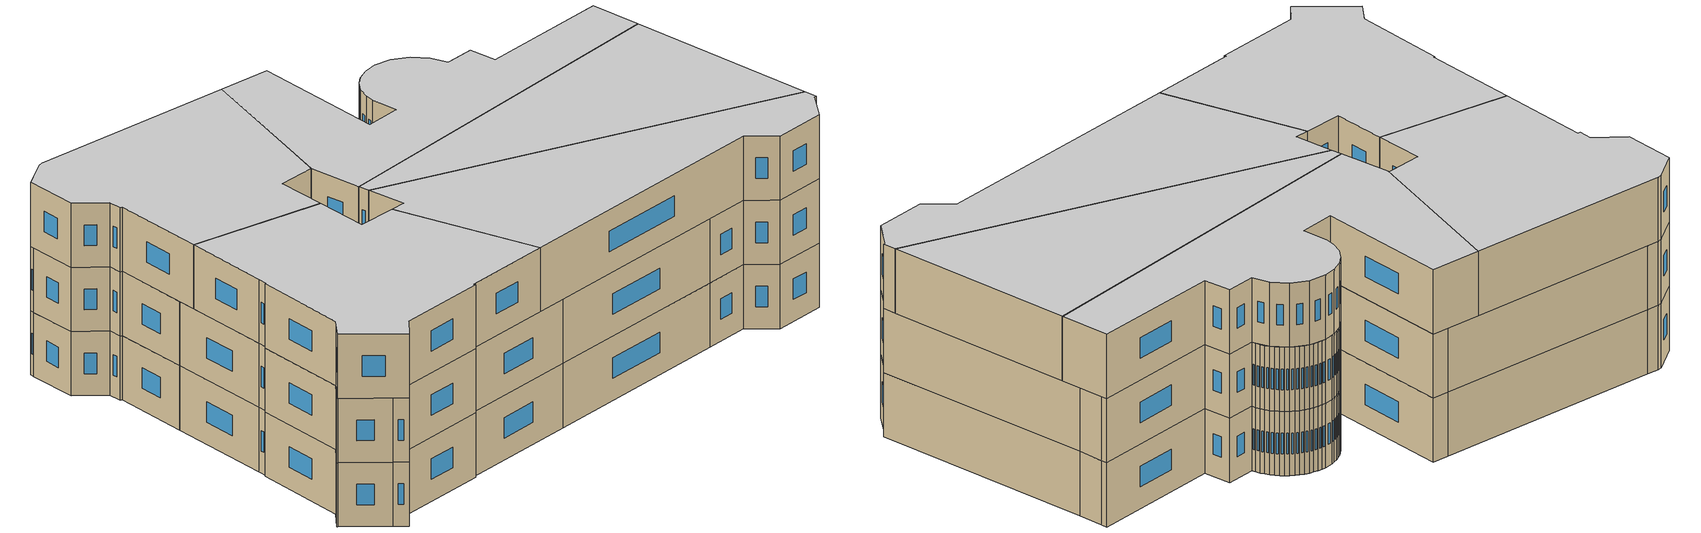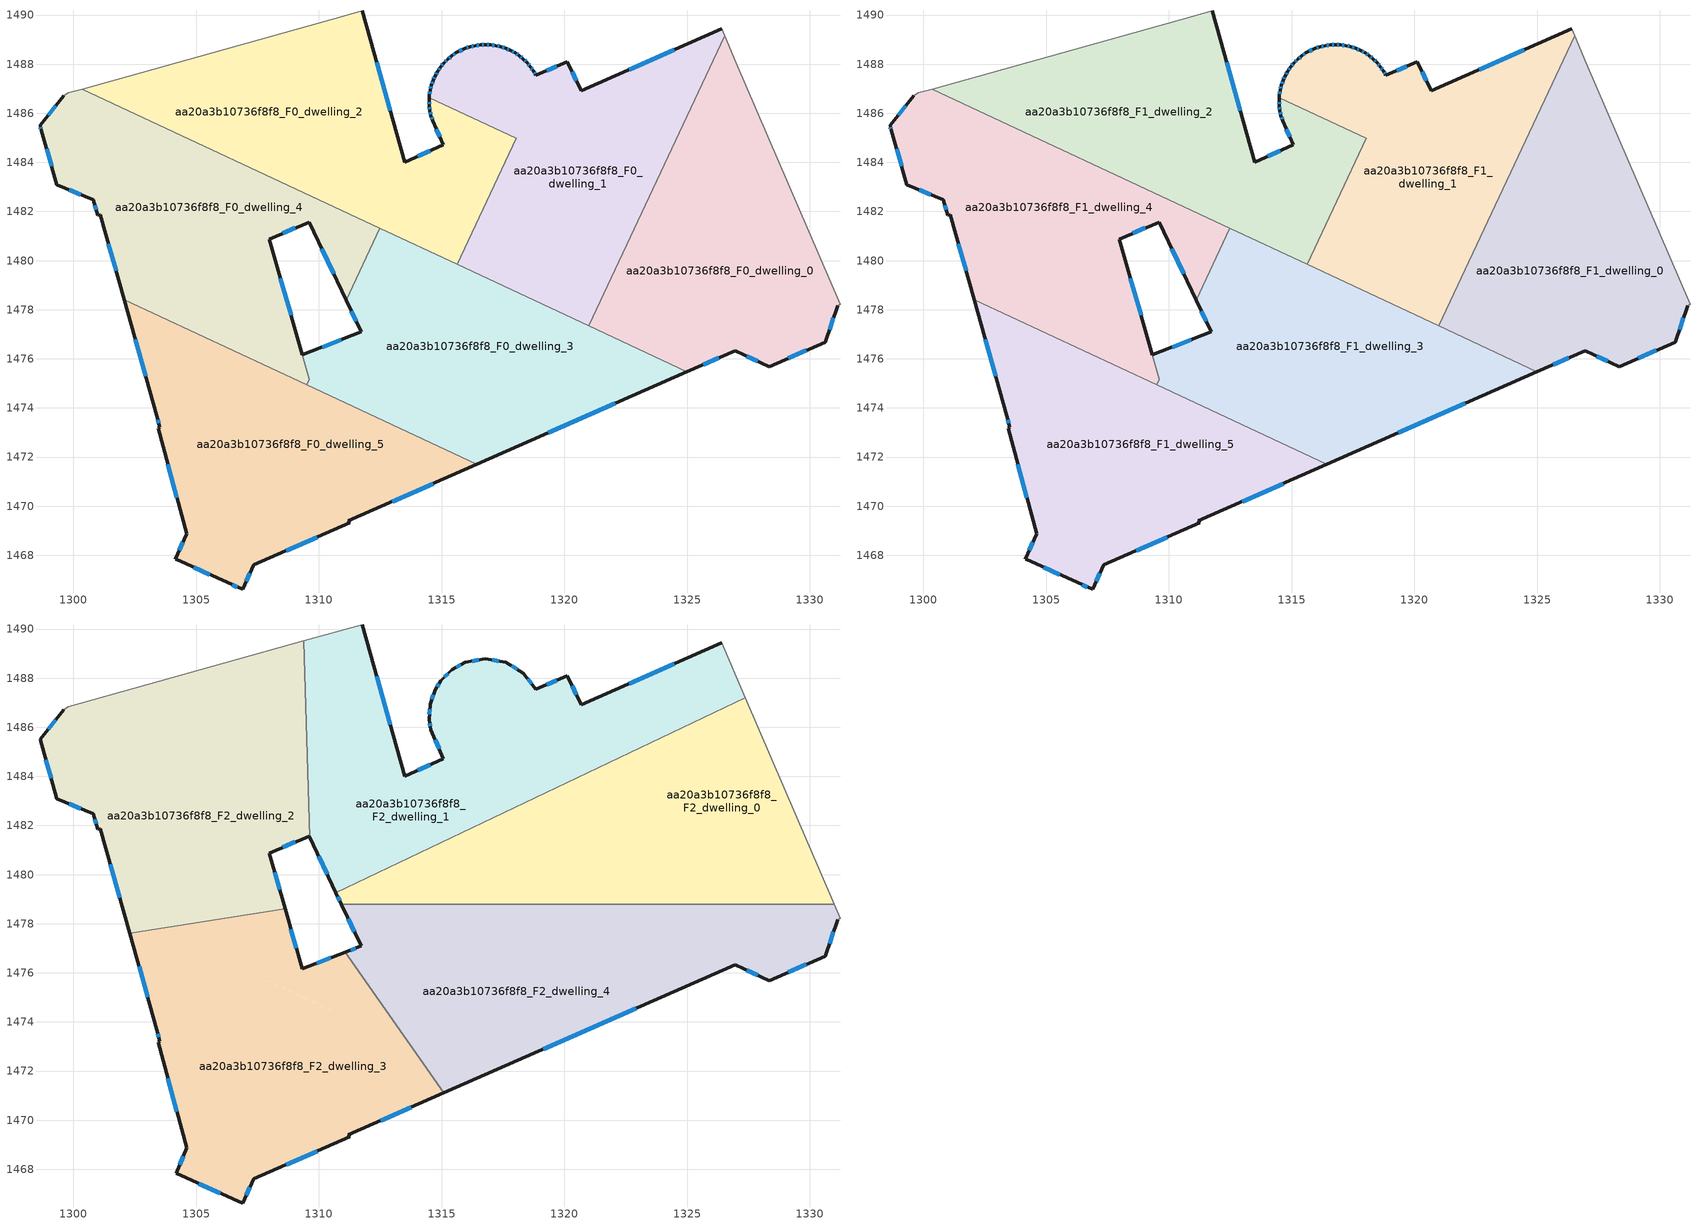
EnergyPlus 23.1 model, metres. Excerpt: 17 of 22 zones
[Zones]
aa20a3b10736f8f8_F0_dwelling_0
 floor ground (EU_floor_Construction): 1326.99,1488.04 1331.22,1478.21 1331.12,1478.17 1330.63,1476.68 1328.33,1475.68 1326.96,1476.34 1324.99,1475.47 1321,1477.34 1326.53,1489.16 z0
 wall outside (EU_wall_Construction): 1324.99,1475.47 1326.96,1476.34 1328.33,1475.68 1330.63,1476.68 1331.12,1478.17 z0:3
 wall adiabatic (EU_wall_Construction): 1331.12,1478.17 1331.22,1478.21 1326.99,1488.04 1326.53,1489.16 z0:3
 wall to aa20a3b10736f8f8_F0_dwelling_1 (EU_wall_Construction): 1326.53,1489.16 1321,1477.34 z0:3
 wall to aa20a3b10736f8f8_F0_dwelling_3 (EU_wall_Construction): 1321,1477.34 1324.99,1475.47 z0:3
 window (EU_Window_Construction): 1330.8,1477.19 1330.95,1477.66 / 1329.11,1476.02 1329.85,1476.34 / 1327.43,1476.11 1327.87,1475.91 / 1325.66,1475.77 1326.29,1476.04 z1.02:1.98
aa20a3b10736f8f8_F0_dwelling_1
 floor ground (EU_floor_Construction): 1326.42,1489.44 1326.53,1489.16 1321,1477.34 1315.63,1479.85 1318.03,1484.99 1314.5,1486.64 1314.5,1486.73 1314.53,1486.94 1314.59,1487.14 1314.65,1487.34 1314.74,1487.53 1314.85,1487.72 1314.96,1487.9 1315.1,1488.05 1315.25,1488.2 1315.42,1488.33 1315.58,1488.46 1315.96,1488.64 1316.16,1488.71 1316.37,1488.75 1316.58,1488.79 1316.79,1488.8 1317,1488.78 1317.21,1488.76 1317.41,1488.71 1317.61,1488.64 1317.8,1488.56 1317.99,1488.46 1318.17,1488.34 1318.33,1488.21 1318.48,1488.06 1318.61,1487.9 1318.74,1487.72 1318.84,1487.54 1320.12,1488.11 1320.68,1486.91 z0
 wall outside (EU_wall_Construction): 1326.42,1489.44 1320.68,1486.91 1320.12,1488.11 1318.84,1487.54 1318.74,1487.72 1318.61,1487.9 1318.48,1488.06 1318.33,1488.21 1318.17,1488.34 1317.99,1488.46 1317.8,1488.56 1317.61,1488.64 1317.41,1488.71 1317.21,1488.76 1317,1488.78 1316.79,1488.8 1316.58,1488.79 1316.37,1488.75 1316.16,1488.71 1315.96,1488.64 1315.58,1488.46 1315.42,1488.33 1315.25,1488.2 1315.1,1488.05 1314.96,1487.9 1314.85,1487.72 1314.74,1487.53 1314.65,1487.34 1314.59,1487.14 1314.53,1486.94 1314.5,1486.73 1314.5,1486.64 z0:3
 wall adiabatic (EU_wall_Construction): 1326.53,1489.16 1326.42,1489.44 z0:3
 wall to aa20a3b10736f8f8_F0_dwelling_2 (EU_wall_Construction): 1314.5,1486.64 1318.03,1484.99 1315.63,1479.85 z0:3
 wall to aa20a3b10736f8f8_F0_dwelling_3 (EU_wall_Construction): 1315.63,1479.85 1321,1477.34 z0:3
 window (EU_Window_Construction): 1314.71,1487.47 1314.68,1487.41 / 1314.81,1487.65 1314.78,1487.6 / 1314.92,1487.84 1314.89,1487.78 / 1315.05,1488 1315.01,1487.95 / 1315.2,1488.15 1315.15,1488.1 / 1315.36,1488.29 1315.3,1488.25 / 1315.53,1488.42 1315.47,1488.38 / 1315.83,1488.58 1315.71,1488.52 / 1316.09,1488.69 1316.03,1488.67 / 1316.3,1488.74 1316.23,1488.72 / 1316.51,1488.77 1316.44,1488.76 / 1316.72,1488.79 1316.65,1488.79 / 1316.93,1488.79 1316.86,1488.79 / 1317.14,1488.77 1317.07,1488.77 / 1317.34,1488.73 1317.28,1488.74 / 1317.54,1488.67 1317.48,1488.69 / 1317.74,1488.59 1317.67,1488.61 / 1317.93,1488.49 1317.87,1488.52 / 1318.11,1488.38 1318.05,1488.42 / 1318.27,1488.25 1318.22,1488.3 / 1318.43,1488.11 1318.38,1488.16 / 1318.57,1487.95 1318.53,1488.01 / 1318.69,1487.78 1318.65,1487.84 / 1318.8,1487.61 1318.77,1487.66 / 1319.68,1487.92 1319.27,1487.74 / 1320.49,1487.32 1320.31,1487.7 / 1324.46,1488.58 1322.63,1487.77 / 1314.52,1486.87 1314.51,1486.8 / 1314.57,1487.07 1314.55,1487.01 / 1314.63,1487.27 1314.61,1487.21 z1.02:1.98
aa20a3b10736f8f8_F0_dwelling_2
 floor ground (EU_floor_Construction): 1314.5,1486.64 1318.03,1484.99 1315.63,1479.85 1300.36,1486.99 1310.99,1489.96 1311.76,1490.18 1313.5,1484.01 1315.07,1484.71 1314.63,1485.69 1314.57,1485.9 1314.52,1486.1 1314.49,1486.31 1314.49,1486.52 z0
 wall outside (EU_wall_Construction): 1314.5,1486.64 1314.49,1486.52 1314.49,1486.31 1314.52,1486.1 1314.57,1485.9 1314.63,1485.69 1315.07,1484.71 1313.5,1484.01 1311.76,1490.18 z0:3
 wall adiabatic (EU_wall_Construction): 1311.76,1490.18 1310.99,1489.96 1300.36,1486.99 z0:3
 wall to aa20a3b10736f8f8_F0_dwelling_4 (EU_wall_Construction): 1300.36,1486.99 1312.49,1481.32 z0:3
 wall to aa20a3b10736f8f8_F0_dwelling_3 (EU_wall_Construction): 1312.49,1481.32 1315.63,1479.85 z0:3
 window (EU_Window_Construction): 1312.91,1486.11 1312.35,1488.08 / 1314.54,1484.47 1314.04,1484.25 / 1314.78,1485.36 1314.92,1485.04 / 1314.59,1485.83 1314.61,1485.76 / 1314.54,1486.03 1314.55,1485.97 / 1314.5,1486.24 1314.51,1486.17 / 1314.49,1486.45 1314.49,1486.38 z1.02:1.98
aa20a3b10736f8f8_F0_dwelling_3
 floor ground (EU_floor_Construction): 1324.99,1475.47 1316.43,1471.7 1309.51,1474.94 1309.61,1475.17 1309.33,1476.16 1311.72,1477.09 1311.11,1478.38 1312.49,1481.32 z0
 wall outside (EU_wall_Construction): 1311.11,1478.38 1311.72,1477.09 1309.33,1476.16 / 1316.43,1471.7 1324.99,1475.47 z0:3
 wall to aa20a3b10736f8f8_F0_dwelling_4 (EU_wall_Construction): 1312.49,1481.32 1311.11,1478.38 / 1309.61,1475.16 1309.51,1474.94 / 1309.33,1476.16 1309.61,1475.17 z0:3
 wall to aa20a3b10736f8f8_F0_dwelling_5 (EU_wall_Construction): 1309.51,1474.94 1316.43,1471.7 z0:3
 window (EU_Window_Construction): 1311.32,1477.94 1311.51,1477.53 / 1319.34,1472.99 1322.08,1474.19 / 1310.91,1476.78 1310.14,1476.48 z1.02:1.98
aa20a3b10736f8f8_F0_dwelling_4
 floor ground (EU_floor_Construction): 1312.49,1481.32 1311.11,1478.38 1309.6,1481.57 1307.98,1480.88 1309.61,1475.16 1309.51,1474.94 1302.07,1478.42 1301.1,1481.87 1300.99,1481.86 1300.82,1482.47 1299.34,1483.1 1298.7,1485.3 1298.65,1485.5 1299.62,1486.72 1299.8,1486.83 1300.36,1486.99 z0
 wall outside (EU_wall_Construction): 1299.62,1486.72 1298.65,1485.5 1298.7,1485.3 1299.34,1483.1 1300.82,1482.47 1300.99,1481.86 1301.1,1481.87 1302.07,1478.42 / 1309.33,1476.16 1307.98,1480.88 1309.6,1481.57 1311.11,1478.38 z0:3
 wall adiabatic (EU_wall_Construction): 1300.36,1486.99 1299.8,1486.83 1299.62,1486.72 z0:3
 wall to aa20a3b10736f8f8_F0_dwelling_5 (EU_wall_Construction): 1302.07,1478.42 1309.51,1474.94 z0:3
 window (EU_Window_Construction): 1301.43,1480.69 1301.74,1479.59 / 1300.88,1482.26 1300.93,1482.06 / 1299.84,1482.88 1300.31,1482.68 / 1298.92,1484.55 1299.12,1483.85 / 1298.67,1485.44 1298.68,1485.37 / 1299.29,1486.3 1298.98,1485.92 / 1310.12,1480.48 1310.6,1479.46 / 1308.53,1481.11 1309.05,1481.33 / 1308.87,1477.77 1308.44,1479.27 z1.02:1.98
aa20a3b10736f8f8_F0_dwelling_5
 floor ground (EU_floor_Construction): 1316.43,1471.7 1311.2,1469.41 1311.26,1469.33 1307.35,1467.61 1306.89,1466.61 1306.27,1466.9 1304.2,1467.83 1304.16,1467.84 1304.62,1468.89 1303.45,1473.18 1303.52,1473.22 1303.41,1473.68 1302.07,1478.42 z0
 wall outside (EU_wall_Construction): 1302.07,1478.42 1303.41,1473.68 1303.52,1473.22 1303.45,1473.18 1304.62,1468.89 1304.16,1467.84 1304.2,1467.83 1306.27,1466.9 1306.89,1466.61 1307.35,1467.61 1311.26,1469.33 1311.2,1469.41 1316.43,1471.7 z0:3
 window (EU_Window_Construction): 1303.85,1471.72 1304.22,1470.35 / 1303.45,1473.52 1303.48,1473.37 / 1302.53,1476.8 1302.95,1475.29 / 1312.98,1470.19 1314.65,1470.92 / 1308.68,1468.19 1309.93,1468.74 / 1307.05,1466.95 1307.19,1467.27 / 1306.48,1466.8 1306.68,1466.71 / 1304.91,1467.52 1305.57,1467.22 / 1304.47,1468.53 1304.32,1468.2 z1.02:1.98
aa20a3b10736f8f8_F1_dwelling_0
 floor to aa20a3b10736f8f8_F0_dwelling_0 (EU_floor_Construction): 1326.99,1488.04 1331.22,1478.21 1331.12,1478.17 1330.63,1476.68 1328.33,1475.68 1326.96,1476.34 1324.99,1475.47 1321,1477.34 1326.53,1489.16 z3
 wall outside (EU_wall_Construction): 1324.99,1475.47 1326.96,1476.34 1328.33,1475.68 1330.63,1476.68 1331.12,1478.17 z3:6
 wall adiabatic (EU_wall_Construction): 1331.12,1478.17 1331.22,1478.21 1326.99,1488.04 1326.53,1489.16 z3:6
 wall to aa20a3b10736f8f8_F1_dwelling_1 (EU_wall_Construction): 1326.53,1489.16 1321,1477.34 z3:6
 wall to aa20a3b10736f8f8_F1_dwelling_3 (EU_wall_Construction): 1321,1477.34 1324.99,1475.47 z3:6
 window (EU_Window_Construction): 1330.8,1477.19 1330.95,1477.66 / 1329.11,1476.02 1329.85,1476.34 / 1327.43,1476.11 1327.87,1475.91 / 1325.66,1475.77 1326.29,1476.04 z4.02:4.98
aa20a3b10736f8f8_F1_dwelling_1
 floor to aa20a3b10736f8f8_F0_dwelling_1 (EU_floor_Construction): 1326.42,1489.44 1326.53,1489.16 1321,1477.34 1315.63,1479.85 1318.03,1484.99 1314.5,1486.64 1314.5,1486.73 1314.53,1486.94 1314.59,1487.14 1314.65,1487.34 1314.74,1487.53 1314.85,1487.72 1314.96,1487.9 1315.1,1488.05 1315.25,1488.2 1315.42,1488.33 1315.58,1488.46 1315.96,1488.64 1316.16,1488.71 1316.37,1488.75 1316.58,1488.79 1316.79,1488.8 1317,1488.78 1317.21,1488.76 1317.41,1488.71 1317.61,1488.64 1317.8,1488.56 1317.99,1488.46 1318.17,1488.34 1318.33,1488.21 1318.48,1488.06 1318.61,1487.9 1318.74,1487.72 1318.84,1487.54 1320.12,1488.11 1320.68,1486.91 z3
 wall outside (EU_wall_Construction): 1326.42,1489.44 1320.68,1486.91 1320.12,1488.11 1318.84,1487.54 1318.74,1487.72 1318.61,1487.9 1318.48,1488.06 1318.33,1488.21 1318.17,1488.34 1317.99,1488.46 1317.8,1488.56 1317.61,1488.64 1317.41,1488.71 1317.21,1488.76 1317,1488.78 1316.79,1488.8 1316.58,1488.79 1316.37,1488.75 1316.16,1488.71 1315.96,1488.64 1315.58,1488.46 1315.42,1488.33 1315.25,1488.2 1315.1,1488.05 1314.96,1487.9 1314.85,1487.72 1314.74,1487.53 1314.65,1487.34 1314.59,1487.14 1314.53,1486.94 1314.5,1486.73 1314.5,1486.64 z3:6
 wall adiabatic (EU_wall_Construction): 1326.53,1489.16 1326.42,1489.44 z3:6
 wall to aa20a3b10736f8f8_F1_dwelling_2 (EU_wall_Construction): 1314.5,1486.64 1318.03,1484.99 1315.63,1479.85 z3:6
 wall to aa20a3b10736f8f8_F1_dwelling_3 (EU_wall_Construction): 1315.63,1479.85 1321,1477.34 z3:6
 window (EU_Window_Construction): 1314.71,1487.47 1314.68,1487.41 / 1314.81,1487.65 1314.78,1487.6 / 1314.92,1487.84 1314.89,1487.78 / 1315.05,1488 1315.01,1487.95 / 1315.2,1488.15 1315.15,1488.1 / 1315.36,1488.29 1315.3,1488.25 / 1315.53,1488.42 1315.47,1488.38 / 1315.83,1488.58 1315.71,1488.52 / 1316.09,1488.69 1316.03,1488.67 / 1316.3,1488.74 1316.23,1488.72 / 1316.51,1488.77 1316.44,1488.76 / 1316.72,1488.79 1316.65,1488.79 / 1316.93,1488.79 1316.86,1488.79 / 1317.14,1488.77 1317.07,1488.77 / 1317.34,1488.73 1317.28,1488.74 / 1317.54,1488.67 1317.48,1488.69 / 1317.74,1488.59 1317.67,1488.61 / 1317.93,1488.49 1317.87,1488.52 / 1318.11,1488.38 1318.05,1488.42 / 1318.27,1488.25 1318.22,1488.3 / 1318.43,1488.11 1318.38,1488.16 / 1318.57,1487.95 1318.53,1488.01 / 1318.69,1487.78 1318.65,1487.84 / 1318.8,1487.61 1318.77,1487.66 / 1319.68,1487.92 1319.27,1487.74 / 1320.49,1487.32 1320.31,1487.7 / 1324.46,1488.58 1322.63,1487.77 / 1314.52,1486.87 1314.51,1486.8 / 1314.57,1487.07 1314.55,1487.01 / 1314.63,1487.27 1314.61,1487.21 z4.02:4.98
 roof outside (EU_roof_Construction): 1316.79,1488.8 1316.58,1488.79 1316.37,1488.75 1316.16,1488.71 1315.96,1488.64 z6; 1317.61,1488.64 1317.41,1488.71 1317.21,1488.76 1317,1488.78 1316.79,1488.8 z6; 1318.33,1488.21 1318.17,1488.34 1317.99,1488.46 1317.8,1488.56 1317.61,1488.64 z6; 1318.84,1487.54 1318.74,1487.72 1318.61,1487.9 1318.48,1488.06 1318.33,1488.21 z6
aa20a3b10736f8f8_F1_dwelling_2
 floor to aa20a3b10736f8f8_F0_dwelling_2 (EU_floor_Construction): 1314.5,1486.64 1318.03,1484.99 1315.63,1479.85 1300.36,1486.99 1310.99,1489.96 1311.76,1490.18 1313.5,1484.01 1315.07,1484.71 1314.63,1485.69 1314.57,1485.9 1314.52,1486.1 1314.49,1486.31 1314.49,1486.52 z3
 wall outside (EU_wall_Construction): 1314.5,1486.64 1314.49,1486.52 1314.49,1486.31 1314.52,1486.1 1314.57,1485.9 1314.63,1485.69 1315.07,1484.71 1313.5,1484.01 1311.76,1490.18 z3:6
 wall adiabatic (EU_wall_Construction): 1311.76,1490.18 1310.99,1489.96 1300.36,1486.99 z3:6
 wall to aa20a3b10736f8f8_F1_dwelling_4 (EU_wall_Construction): 1300.36,1486.99 1312.49,1481.32 z3:6
 wall to aa20a3b10736f8f8_F1_dwelling_3 (EU_wall_Construction): 1312.49,1481.32 1315.63,1479.85 z3:6
 window (EU_Window_Construction): 1312.91,1486.11 1312.35,1488.08 / 1314.54,1484.47 1314.04,1484.25 / 1314.78,1485.36 1314.92,1485.04 / 1314.59,1485.83 1314.61,1485.76 / 1314.54,1486.03 1314.55,1485.97 / 1314.5,1486.24 1314.51,1486.17 / 1314.49,1486.45 1314.49,1486.38 z4.02:4.98
 roof outside (EU_roof_Construction): 1315.07,1484.71 1314.57,1485.9 1314.63,1485.69 z6
aa20a3b10736f8f8_F1_dwelling_3
 floor to aa20a3b10736f8f8_F0_dwelling_3 (EU_floor_Construction): 1324.99,1475.47 1316.43,1471.7 1309.51,1474.94 1309.61,1475.17 1309.33,1476.16 1311.72,1477.09 1311.11,1478.38 1312.49,1481.32 z3
 wall outside (EU_wall_Construction): 1311.11,1478.38 1311.72,1477.09 1309.33,1476.16 / 1316.43,1471.7 1324.99,1475.47 z3:6
 wall to aa20a3b10736f8f8_F1_dwelling_4 (EU_wall_Construction): 1312.49,1481.32 1311.11,1478.38 / 1309.61,1475.16 1309.51,1474.94 / 1309.33,1476.16 1309.61,1475.17 z3:6
 wall to aa20a3b10736f8f8_F1_dwelling_5 (EU_wall_Construction): 1309.51,1474.94 1316.43,1471.7 z3:6
 window (EU_Window_Construction): 1311.32,1477.94 1311.51,1477.53 / 1319.34,1472.99 1322.08,1474.19 / 1310.91,1476.78 1310.14,1476.48 z4.02:4.98
aa20a3b10736f8f8_F1_dwelling_4
 floor to aa20a3b10736f8f8_F0_dwelling_4 (EU_floor_Construction): 1312.49,1481.32 1311.11,1478.38 1309.6,1481.57 1307.98,1480.88 1309.61,1475.16 1309.51,1474.94 1302.07,1478.42 1301.1,1481.87 1300.99,1481.86 1300.82,1482.47 1299.34,1483.1 1298.7,1485.3 1298.65,1485.5 1299.62,1486.72 1299.8,1486.83 1300.36,1486.99 z3
 wall outside (EU_wall_Construction): 1299.62,1486.72 1298.65,1485.5 1298.7,1485.3 1299.34,1483.1 1300.82,1482.47 1300.99,1481.86 1301.1,1481.87 1302.07,1478.42 / 1309.33,1476.16 1307.98,1480.88 1309.6,1481.57 1311.11,1478.38 z3:6
 wall adiabatic (EU_wall_Construction): 1300.36,1486.99 1299.8,1486.83 1299.62,1486.72 z3:6
 wall to aa20a3b10736f8f8_F1_dwelling_5 (EU_wall_Construction): 1302.07,1478.42 1309.51,1474.94 z3:6
 window (EU_Window_Construction): 1301.43,1480.69 1301.74,1479.59 / 1300.88,1482.26 1300.93,1482.06 / 1299.84,1482.88 1300.31,1482.68 / 1298.92,1484.55 1299.12,1483.85 / 1298.67,1485.44 1298.68,1485.37 / 1299.29,1486.3 1298.98,1485.92 / 1310.12,1480.48 1310.6,1479.46 / 1308.53,1481.11 1309.05,1481.33 / 1308.87,1477.77 1308.44,1479.27 z4.02:4.98
aa20a3b10736f8f8_F1_dwelling_5
 floor to aa20a3b10736f8f8_F0_dwelling_5 (EU_floor_Construction): 1316.43,1471.7 1311.2,1469.41 1311.26,1469.33 1307.35,1467.61 1306.89,1466.61 1306.27,1466.9 1304.2,1467.83 1304.16,1467.84 1304.62,1468.89 1303.45,1473.18 1303.52,1473.22 1303.41,1473.68 1302.07,1478.42 z3
 wall outside (EU_wall_Construction): 1302.07,1478.42 1303.41,1473.68 1303.52,1473.22 1303.45,1473.18 1304.62,1468.89 1304.16,1467.84 1304.2,1467.83 1306.27,1466.9 1306.89,1466.61 1307.35,1467.61 1311.26,1469.33 1311.2,1469.41 1316.43,1471.7 z3:6
 window (EU_Window_Construction): 1303.85,1471.72 1304.22,1470.35 / 1303.45,1473.52 1303.48,1473.37 / 1302.53,1476.8 1302.95,1475.29 / 1312.98,1470.19 1314.65,1470.92 / 1308.68,1468.19 1309.93,1468.74 / 1307.05,1466.95 1307.19,1467.27 / 1306.48,1466.8 1306.68,1466.71 / 1304.91,1467.52 1305.57,1467.22 / 1304.47,1468.53 1304.32,1468.2 z4.02:4.98
 roof outside (EU_roof_Construction): 1304.2,1467.83 1304.62,1468.89 1304.16,1467.84 z6
aa20a3b10736f8f8_F2_dwelling_0
 floor outside (EU_floor_Construction): 1327.37,1487.2 1330.98,1478.78 1327.35,1487.19 z6
 floor to aa20a3b10736f8f8_F1_dwelling_0 (EU_floor_Construction): 1327.35,1487.19 1330.98,1478.78 1321.67,1478.78 1325.1,1486.12 z6
 floor to aa20a3b10736f8f8_F1_dwelling_1 (EU_floor_Construction): 1325.1,1486.12 1321.67,1478.78 1317.91,1478.78 1315.63,1479.85 1316.68,1482.11 z6
 floor to aa20a3b10736f8f8_F1_dwelling_3 (EU_floor_Construction): 1317.91,1478.78 1311.3,1478.78 1311.76,1479.76 1313.77,1480.72 z6
 floor to aa20a3b10736f8f8_F1_dwelling_2 (EU_floor_Construction): 1316.68,1482.11 1315.63,1479.85 1313.77,1480.72 z6
 floor to aa20a3b10736f8f8_F1_dwelling_4 (EU_floor_Construction): 1311.76,1479.76 1311.3,1478.78 1310.92,1478.78 1310.7,1479.25 z6
 wall outside (EU_wall_Construction): 1310.7,1479.25 1310.92,1478.78 z6:9
 wall to aa20a3b10736f8f8_F2_dwelling_1 (EU_wall_Construction): 1327.37,1487.2 1310.7,1479.25 z6:9
 wall adiabatic (EU_wall_Construction): 1330.98,1478.78 1327.37,1487.2 z6:9
 wall to aa20a3b10736f8f8_F2_dwelling_4 (EU_wall_Construction): 1310.92,1478.78 1330.98,1478.78 z6:9
 window (EU_Window_Construction): 1310.77,1479.09 1310.85,1478.94 z7.02:7.98
 ceiling to aa20a3b10736f8f8_F3_dwelling_0 (EU_floor_Construction): 1330.98,1478.78 1327.37,1487.2 1310.7,1479.25 1310.92,1478.78 z9
aa20a3b10736f8f8_F2_dwelling_1
 floor outside (EU_floor_Construction): 1326.42,1489.44 1327.37,1487.2 1327.35,1487.19 1326.99,1488.04 z6
 floor to aa20a3b10736f8f8_F1_dwelling_1 (EU_floor_Construction): 1326.42,1489.44 1326.53,1489.16 1325.1,1486.12 1316.68,1482.11 1318.03,1484.99 1314.51,1486.63 1314.53,1486.94 1314.74,1487.53 1314.96,1487.9 1315.42,1488.33 1315.96,1488.64 1316.79,1488.8 1317.61,1488.64 1318.33,1488.21 1318.84,1487.54 1320.12,1488.11 1320.68,1486.91 z6
 floor to aa20a3b10736f8f8_F1_dwelling_2 (EU_floor_Construction): 1314.51,1486.63 1318.03,1484.99 1316.68,1482.11 1313.77,1480.72 1309.59,1482.67 1309.38,1489.51 1310.99,1489.96 1311.76,1490.18 1313.5,1484.01 1315.07,1484.71 1314.57,1485.9 1314.49,1486.31 z6
 floor to aa20a3b10736f8f8_F1_dwelling_0 (EU_floor_Construction): 1326.53,1489.16 1326.99,1488.04 1327.35,1487.19 1325.1,1486.12 z6
 floor to aa20a3b10736f8f8_F1_dwelling_4 (EU_floor_Construction): 1312.49,1481.32 1311.76,1479.76 1310.7,1479.25 1309.63,1481.51 1309.59,1482.67 z6
 floor to aa20a3b10736f8f8_F1_dwelling_3 (EU_floor_Construction): 1313.77,1480.72 1311.76,1479.76 1312.49,1481.32 z6
 wall outside (EU_wall_Construction): 1326.42,1489.44 1320.68,1486.91 1320.12,1488.11 1318.84,1487.54 1318.33,1488.21 1317.61,1488.64 1316.79,1488.8 1315.96,1488.64 1315.42,1488.33 1314.96,1487.9 1314.74,1487.53 1314.53,1486.94 1314.49,1486.31 1314.57,1485.9 1315.07,1484.71 1313.5,1484.01 1311.76,1490.18 / 1309.63,1481.51 1310.7,1479.25 z6:9
 wall adiabatic (EU_wall_Construction): 1327.37,1487.2 1326.42,1489.44 / 1311.76,1490.18 1309.38,1489.51 z6:9
 wall to aa20a3b10736f8f8_F2_dwelling_2 (EU_wall_Construction): 1309.38,1489.51 1309.63,1481.51 z6:9
 window (EU_Window_Construction): 1314.54,1484.47 1314.04,1484.25 / 1314.74,1485.5 1314.9,1485.12 / 1314.52,1486.17 1314.54,1486.04 / 1314.52,1486.73 1314.5,1486.52 / 1314.67,1487.33 1314.6,1487.14 / 1314.89,1487.77 1314.82,1487.66 / 1315.26,1488.19 1315.12,1488.05 / 1315.77,1488.54 1315.6,1488.44 / 1316.51,1488.75 1316.24,1488.7 / 1317.33,1488.7 1317.07,1488.75 / 1318.08,1488.36 1317.85,1488.49 / 1318.66,1487.77 1318.5,1487.98 / 1319.68,1487.92 1319.27,1487.74 / 1320.49,1487.32 1320.31,1487.7 / 1324.46,1488.58 1322.63,1487.77 / 1309.99,1480.74 1310.33,1480.02 / 1312.91,1486.11 1312.35,1488.08 z7.02:7.98
 ceiling to aa20a3b10736f8f8_F3_dwelling_1 (EU_floor_Construction): 1327.37,1487.2 1326.42,1489.44 1320.68,1486.91 1320.12,1488.11 1318.84,1487.54 1318.33,1488.21 1317.61,1488.64 1316.79,1488.8 1315.96,1488.64 1315.42,1488.33 1314.96,1487.9 1314.74,1487.53 1314.53,1486.94 1314.49,1486.31 1314.57,1485.9 1315.07,1484.71 1313.5,1484.01 1311.76,1490.18 1309.38,1489.51 1309.63,1481.51 1310.7,1479.25 z9
aa20a3b10736f8f8_F2_dwelling_2
 floor to aa20a3b10736f8f8_F1_dwelling_2 (EU_floor_Construction): 1309.38,1489.51 1309.59,1482.67 1300.36,1486.99 z6
 floor to aa20a3b10736f8f8_F1_dwelling_4 (EU_floor_Construction): 1309.59,1482.67 1309.63,1481.51 1309.6,1481.57 1307.98,1480.88 1308.62,1478.61 1303.43,1477.78 1302.07,1478.42 1301.1,1481.87 1300.99,1481.86 1300.82,1482.47 1299.34,1483.1 1298.65,1485.5 1299.62,1486.72 1299.8,1486.83 1300.37,1486.99 z6
 floor to aa20a3b10736f8f8_F1_dwelling_5 (EU_floor_Construction): 1303.43,1477.78 1302.3,1477.6 1302.07,1478.42 z6
 wall outside (EU_wall_Construction): 1299.62,1486.72 1298.65,1485.5 1299.34,1483.1 1300.82,1482.47 1300.99,1481.86 1301.1,1481.87 1302.3,1477.6 / 1308.63,1478.61 1307.98,1480.88 1309.6,1481.57 1309.63,1481.51 z6:9
 wall adiabatic (EU_wall_Construction): 1309.38,1489.51 1299.8,1486.83 1299.62,1486.72 z6:9
 wall to aa20a3b10736f8f8_F2_dwelling_3 (EU_wall_Construction): 1302.3,1477.6 1308.63,1478.61 z6:9
 window (EU_Window_Construction): 1300.88,1482.26 1300.93,1482.06 / 1299.84,1482.88 1300.31,1482.68 / 1298.88,1484.69 1299.1,1483.92 / 1299.29,1486.3 1298.98,1485.92 / 1308.53,1481.11 1309.05,1481.33 / 1308.4,1479.38 1308.2,1480.11 / 1301.51,1480.41 1301.9,1479.05 z7.02:7.98
 ceiling to aa20a3b10736f8f8_F3_dwelling_2 (EU_floor_Construction): 1308.63,1478.61 1307.98,1480.88 1309.6,1481.57 1309.63,1481.51 1309.38,1489.51 1299.8,1486.83 1299.62,1486.72 1298.65,1485.5 1299.34,1483.1 1300.82,1482.47 1300.99,1481.86 1301.1,1481.87 1302.3,1477.6 z9
aa20a3b10736f8f8_F2_dwelling_3
 floor to aa20a3b10736f8f8_F1_dwelling_5 (EU_floor_Construction): 1313.83,1472.92 1315.09,1471.12 1311.2,1469.41 1311.26,1469.33 1307.35,1467.61 1306.89,1466.61 1306.27,1466.9 1304.2,1467.83 1304.62,1468.89 1303.45,1473.18 1303.52,1473.22 1303.41,1473.68 1302.3,1477.6 1303.43,1477.78 z6
 floor to aa20a3b10736f8f8_F1_dwelling_3 (EU_floor_Construction): 1311.08,1476.84 1313.83,1472.92 1309.51,1474.94 1309.61,1475.17 1309.33,1476.16 z6
 floor to aa20a3b10736f8f8_F1_dwelling_4 (EU_floor_Construction): 1308.62,1478.61 1309.61,1475.16 1309.51,1474.94 1303.43,1477.78 z6
 wall outside (EU_wall_Construction): 1302.3,1477.6 1303.41,1473.68 1303.52,1473.22 1303.45,1473.18 1304.62,1468.89 1304.2,1467.83 1306.89,1466.61 1307.35,1467.61 1311.26,1469.33 1311.2,1469.41 1315.09,1471.12 / 1311.08,1476.84 1309.33,1476.16 1308.63,1478.61 z6:9
 wall to aa20a3b10736f8f8_F2_dwelling_4 (EU_wall_Construction): 1315.09,1471.12 1311.08,1476.84 z6:9
 window (EU_Window_Construction): 1303.45,1473.52 1303.48,1473.37 / 1302.68,1476.27 1303.03,1475.01 / 1309.09,1476.99 1308.86,1477.78 / 1310.48,1476.61 1309.92,1476.39 / 1312.53,1469.99 1313.77,1470.53 / 1308.68,1468.19 1309.93,1468.74 / 1307.05,1466.95 1307.19,1467.27 / 1305.12,1467.42 1305.98,1467.03 / 1304.48,1468.53 1304.35,1468.19 / 1303.85,1471.72 1304.22,1470.35 z7.02:7.98
 ceiling to aa20a3b10736f8f8_F3_dwelling_3 (EU_floor_Construction): 1315.09,1471.12 1311.08,1476.84 1309.33,1476.16 1308.63,1478.61 1302.3,1477.6 1303.41,1473.68 1303.52,1473.22 1303.45,1473.18 1304.62,1468.89 1304.2,1467.83 1306.89,1466.61 1307.35,1467.61 1311.26,1469.33 1311.2,1469.41 z9
aa20a3b10736f8f8_F2_dwelling_4
 floor to aa20a3b10736f8f8_F1_dwelling_3 (EU_floor_Construction): 1324.99,1475.47 1316.43,1471.7 1313.83,1472.92 1311.08,1476.84 1311.72,1477.09 1311.11,1478.38 1311.3,1478.78 1317.91,1478.78 z6
 floor to aa20a3b10736f8f8_F1_dwelling_0 (EU_floor_Construction): 1330.98,1478.78 1331.22,1478.21 1331.12,1478.17 1330.63,1476.68 1328.33,1475.68 1326.96,1476.34 1324.99,1475.47 1321,1477.34 1321.67,1478.78 z6
 floor to aa20a3b10736f8f8_F1_dwelling_5 (EU_floor_Construction): 1316.43,1471.7 1315.09,1471.12 1313.83,1472.92 z6
 floor to aa20a3b10736f8f8_F1_dwelling_1 (EU_floor_Construction): 1321.67,1478.78 1321,1477.34 1317.91,1478.78 z6
 floor to aa20a3b10736f8f8_F1_dwelling_4 (EU_floor_Construction): 1311.3,1478.78 1311.11,1478.38 1310.92,1478.78 z6
 wall outside (EU_wall_Construction): 1315.09,1471.12 1326.96,1476.34 1328.33,1475.68 1330.63,1476.68 1331.12,1478.17 / 1310.92,1478.78 1311.72,1477.09 1311.08,1476.84 z6:9
 wall adiabatic (EU_wall_Construction): 1331.12,1478.17 1331.22,1478.21 1330.98,1478.78 z6:9
 window (EU_Window_Construction): 1330.8,1477.19 1330.95,1477.66 / 1329.11,1476.02 1329.85,1476.34 / 1327.43,1476.11 1327.87,1475.91 / 1319.13,1472.89 1322.92,1474.56 / 1311.5,1477.01 1311.3,1476.93 / 1311.19,1478.21 1311.45,1477.67 z7.02:7.98
 ceiling to aa20a3b10736f8f8_F3_dwelling_4 (EU_floor_Construction): 1328.33,1475.68 1330.63,1476.68 1331.12,1478.17 1331.22,1478.21 1330.98,1478.78 1310.92,1478.78 1311.72,1477.09 1311.08,1476.84 1315.09,1471.12 1326.96,1476.34 z9
[Building]
EU S2 Campaign: North Axis=0; Terrain=City; Solar Distribution=FullExterior
[Site:Location]
Vienna: Latitude=48; Longitude=16.5; Time Zone=1; Elevation=183
[SizingPeriod:WeatherFileDays]
AnnualSizingPeriod: Begin Month=1; Begin Day of Month=1; End Month=12; End Day of Month=31; Day of Week for Start Day=Monday; Use Weather File Daylight Saving Period=No; Use Weather File Rain and Snow Indicators=No
[MATERIAL]
EU_InternalMass_Material: Roughness=MediumRough; Thickness=0.1; Conductivity=1; Density=1800; Specific Heat=900; Thermal Absorptance=0.9; Solar Absorptance=0.7; Visible Absorptance=0.7
[MATERIAL:NOMASS] Roughness=MediumRough; Thermal Absorptance=0.9; Solar Absorptance=0.7; Visible Absorptance=0.7
Name | Thermal Resistance
EU_wall_NoMass | 0.942466
EU_roof_NoMass | 0.551687
EU_floor_NoMass | 0.66527
[WINDOWMATERIAL:SIMPLEGLAZINGSYSTEM]
EU_Window_SimpleGlazing: UFactor=2.03367; Solar Heat Gain Coefficient=0.65; Visible Transmittance=0.65
[CONSTRUCTION]
EU_wall_Construction: EU_wall_NoMass
EU_roof_Construction: EU_roof_NoMass
EU_floor_Construction: EU_floor_NoMass
EU_Window_Construction: EU_Window_SimpleGlazing
EU_InternalMass_Construction: EU_InternalMass_Material
[ZONE] Type=1; Multiplier=1; Ceiling Height=autocalculate; Floor Area=autocalculate; Part of Total Floor Area=Yes
Name | Volume
aa20a3b10736f8f8_F0_dwelling_0; aa20a3b10736f8f8_F1_dwelling_0 | 219.891
aa20a3b10736f8f8_F2_dwelling_0 | 267.705
aa20a3b10736f8f8_F0_dwelling_1; aa20a3b10736f8f8_F1_dwelling_1 | 219.912
aa20a3b10736f8f8_F2_dwelling_1; aa20a3b10736f8f8_F2_dwelling_3 | 267.698
aa20a3b10736f8f8_F0_dwelling_2; aa20a3b10736f8f8_F1_dwelling_2 | 229.427
aa20a3b10736f8f8_F2_dwelling_2 | 267.719
aa20a3b10736f8f8_F0_dwelling_3; aa20a3b10736f8f8_F1_dwelling_3 | 224.569
aa20a3b10736f8f8_F0_dwelling_4; aa20a3b10736f8f8_F1_dwelling_4 | 221.51
aa20a3b10736f8f8_F2_dwelling_4 | 267.691
aa20a3b10736f8f8_F0_dwelling_5; aa20a3b10736f8f8_F1_dwelling_5 | 223.083
[INTERNALMASS] Construction=EU_InternalMass_Construction
Name | Zone or ZoneList | Surface Area
aa20a3b10736f8f8_F0_dwelling_0_EU_InternalMass | aa20a3b10736f8f8_F0_dwelling_0 | 73.2959
aa20a3b10736f8f8_F0_dwelling_1_EU_InternalMass | aa20a3b10736f8f8_F0_dwelling_1 | 73.3041
aa20a3b10736f8f8_F0_dwelling_2_EU_InternalMass | aa20a3b10736f8f8_F0_dwelling_2 | 76.4757
aa20a3b10736f8f8_F0_dwelling_3_EU_InternalMass | aa20a3b10736f8f8_F0_dwelling_3 | 74.8579
aa20a3b10736f8f8_F0_dwelling_4_EU_InternalMass | aa20a3b10736f8f8_F0_dwelling_4 | 73.844
aa20a3b10736f8f8_F0_dwelling_5_EU_InternalMass | aa20a3b10736f8f8_F0_dwelling_5 | 74.3604
aa20a3b10736f8f8_F1_dwelling_0_EU_InternalMass | aa20a3b10736f8f8_F1_dwelling_0 | 73.2959
aa20a3b10736f8f8_F1_dwelling_1_EU_InternalMass | aa20a3b10736f8f8_F1_dwelling_1 | 73.3041
aa20a3b10736f8f8_F1_dwelling_2_EU_InternalMass | aa20a3b10736f8f8_F1_dwelling_2 | 76.4757
aa20a3b10736f8f8_F1_dwelling_3_EU_InternalMass | aa20a3b10736f8f8_F1_dwelling_3 | 74.8579
aa20a3b10736f8f8_F1_dwelling_4_EU_InternalMass | aa20a3b10736f8f8_F1_dwelling_4 | 73.844
aa20a3b10736f8f8_F1_dwelling_5_EU_InternalMass | aa20a3b10736f8f8_F1_dwelling_5 | 74.3604
aa20a3b10736f8f8_F2_dwelling_0_EU_InternalMass | aa20a3b10736f8f8_F2_dwelling_0 | 89.2346
aa20a3b10736f8f8_F2_dwelling_1_EU_InternalMass | aa20a3b10736f8f8_F2_dwelling_1 | 89.2327
aa20a3b10736f8f8_F2_dwelling_2_EU_InternalMass | aa20a3b10736f8f8_F2_dwelling_2 | 89.2386
aa20a3b10736f8f8_F2_dwelling_3_EU_InternalMass | aa20a3b10736f8f8_F2_dwelling_3 | 89.2324
aa20a3b10736f8f8_F2_dwelling_4_EU_InternalMass | aa20a3b10736f8f8_F2_dwelling_4 | 89.2305
[OTHEREQUIPMENT] Fuel Type=Electricity; Design Level Calculation Method=Watts/Area; Power per Zone Floor Area=1; Fraction Latent=0; Fraction Radiant=0; Fraction Lost=0; Carbon Dioxide Generation Rate=0; EndUse Subcategory=EU_Step8_InternalGains
Name | Zone or ZoneList or Space or SpaceList | Schedule
EU_Step8_InternalGain_aa20a3b10736f8f8_F0_dwelling_0_f000 | aa20a3b10736f8f8_F0_dwelling_0 | EU_Step8_GainSchedule_aa20a3b10736f8f8_F0_dwelling_0_f000
EU_Step8_InternalGain_aa20a3b10736f8f8_F0_dwelling_1_f000 | aa20a3b10736f8f8_F0_dwelling_1 | EU_Step8_GainSchedule_aa20a3b10736f8f8_F0_dwelling_1_f000
EU_Step8_InternalGain_aa20a3b10736f8f8_F0_dwelling_2_f000 | aa20a3b10736f8f8_F0_dwelling_2 | EU_Step8_GainSchedule_aa20a3b10736f8f8_F0_dwelling_2_f000
EU_Step8_InternalGain_aa20a3b10736f8f8_F0_dwelling_3_f000 | aa20a3b10736f8f8_F0_dwelling_3 | EU_Step8_GainSchedule_aa20a3b10736f8f8_F0_dwelling_3_f000
EU_Step8_InternalGain_aa20a3b10736f8f8_F0_dwelling_4_f000 | aa20a3b10736f8f8_F0_dwelling_4 | EU_Step8_GainSchedule_aa20a3b10736f8f8_F0_dwelling_4_f000
EU_Step8_InternalGain_aa20a3b10736f8f8_F0_dwelling_5_f000 | aa20a3b10736f8f8_F0_dwelling_5 | EU_Step8_GainSchedule_aa20a3b10736f8f8_F0_dwelling_5_f000
EU_Step8_InternalGain_aa20a3b10736f8f8_F1_dwelling_0_f000 | aa20a3b10736f8f8_F1_dwelling_0 | EU_Step8_GainSchedule_aa20a3b10736f8f8_F1_dwelling_0_f000
EU_Step8_InternalGain_aa20a3b10736f8f8_F1_dwelling_1_f000 | aa20a3b10736f8f8_F1_dwelling_1 | EU_Step8_GainSchedule_aa20a3b10736f8f8_F1_dwelling_1_f000
EU_Step8_InternalGain_aa20a3b10736f8f8_F1_dwelling_2_f000 | aa20a3b10736f8f8_F1_dwelling_2 | EU_Step8_GainSchedule_aa20a3b10736f8f8_F1_dwelling_2_f000
EU_Step8_InternalGain_aa20a3b10736f8f8_F1_dwelling_3_f000 | aa20a3b10736f8f8_F1_dwelling_3 | EU_Step8_GainSchedule_aa20a3b10736f8f8_F1_dwelling_3_f000
EU_Step8_InternalGain_aa20a3b10736f8f8_F1_dwelling_4_f000 | aa20a3b10736f8f8_F1_dwelling_4 | EU_Step8_GainSchedule_aa20a3b10736f8f8_F1_dwelling_4_f000
EU_Step8_InternalGain_aa20a3b10736f8f8_F1_dwelling_5_f000 | aa20a3b10736f8f8_F1_dwelling_5 | EU_Step8_GainSchedule_aa20a3b10736f8f8_F1_dwelling_5_f000
EU_Step8_InternalGain_aa20a3b10736f8f8_F2_dwelling_0_f000 | aa20a3b10736f8f8_F2_dwelling_0 | EU_Step8_GainSchedule_aa20a3b10736f8f8_F2_dwelling_0_f000
EU_Step8_InternalGain_aa20a3b10736f8f8_F2_dwelling_1_f000 | aa20a3b10736f8f8_F2_dwelling_1 | EU_Step8_GainSchedule_aa20a3b10736f8f8_F2_dwelling_1_f000
EU_Step8_InternalGain_aa20a3b10736f8f8_F2_dwelling_2_f000 | aa20a3b10736f8f8_F2_dwelling_2 | EU_Step8_GainSchedule_aa20a3b10736f8f8_F2_dwelling_2_f000
EU_Step8_InternalGain_aa20a3b10736f8f8_F2_dwelling_3_f000 | aa20a3b10736f8f8_F2_dwelling_3 | EU_Step8_GainSchedule_aa20a3b10736f8f8_F2_dwelling_3_f000
EU_Step8_InternalGain_aa20a3b10736f8f8_F2_dwelling_4_f000 | aa20a3b10736f8f8_F2_dwelling_4 | EU_Step8_GainSchedule_aa20a3b10736f8f8_F2_dwelling_4_f000
[ZONEVENTILATION:DESIGNFLOWRATE] Schedule=EU_AlwaysOn; Design Flow Rate Calculation Method=AirChanges/Hour; Air Changes per Hour=0.530523; Ventilation Type=Natural; Fan Pressure Rise=0; Fan Total Efficiency=1; Constant Term Coefficient=1; Temperature Term Coefficient=0; Velocity Term Coefficient=0; Velocity Squared Term Coefficient=0; Minimum Indoor Temperature=-100; Maximum Indoor Temperature=100; Delta Temperature=-100; Minimum Outdoor Temperature=-100; Maximum Outdoor Temperature=100; Maximum Wind Speed=40
Name | Zone or ZoneList or Space or SpaceList
EU_ConstantAir_aa20a3b10736f8f8_F0_dwelling_0 | aa20a3b10736f8f8_F0_dwelling_0
EU_ConstantAir_aa20a3b10736f8f8_F0_dwelling_1 | aa20a3b10736f8f8_F0_dwelling_1
EU_ConstantAir_aa20a3b10736f8f8_F0_dwelling_2 | aa20a3b10736f8f8_F0_dwelling_2
EU_ConstantAir_aa20a3b10736f8f8_F0_dwelling_3 | aa20a3b10736f8f8_F0_dwelling_3
EU_ConstantAir_aa20a3b10736f8f8_F0_dwelling_4 | aa20a3b10736f8f8_F0_dwelling_4
EU_ConstantAir_aa20a3b10736f8f8_F0_dwelling_5 | aa20a3b10736f8f8_F0_dwelling_5
EU_ConstantAir_aa20a3b10736f8f8_F1_dwelling_0 | aa20a3b10736f8f8_F1_dwelling_0
EU_ConstantAir_aa20a3b10736f8f8_F1_dwelling_1 | aa20a3b10736f8f8_F1_dwelling_1
EU_ConstantAir_aa20a3b10736f8f8_F1_dwelling_2 | aa20a3b10736f8f8_F1_dwelling_2
EU_ConstantAir_aa20a3b10736f8f8_F1_dwelling_3 | aa20a3b10736f8f8_F1_dwelling_3
EU_ConstantAir_aa20a3b10736f8f8_F1_dwelling_4 | aa20a3b10736f8f8_F1_dwelling_4
EU_ConstantAir_aa20a3b10736f8f8_F1_dwelling_5 | aa20a3b10736f8f8_F1_dwelling_5
EU_ConstantAir_aa20a3b10736f8f8_F2_dwelling_0 | aa20a3b10736f8f8_F2_dwelling_0
EU_ConstantAir_aa20a3b10736f8f8_F2_dwelling_1 | aa20a3b10736f8f8_F2_dwelling_1
EU_ConstantAir_aa20a3b10736f8f8_F2_dwelling_2 | aa20a3b10736f8f8_F2_dwelling_2
EU_ConstantAir_aa20a3b10736f8f8_F2_dwelling_3 | aa20a3b10736f8f8_F2_dwelling_3
EU_ConstantAir_aa20a3b10736f8f8_F2_dwelling_4 | aa20a3b10736f8f8_F2_dwelling_4
[HVACTEMPLATE:THERMOSTAT] Constant Heating Setpoint=20; Constant Cooling Setpoint=50
EU_HeatOnly_aa20a3b10736f8f8_F0_dwelling_0; EU_HeatOnly_aa20a3b10736f8f8_F0_dwelling_1; EU_HeatOnly_aa20a3b10736f8f8_F0_dwelling_2; EU_HeatOnly_aa20a3b10736f8f8_F0_dwelling_3; EU_HeatOnly_aa20a3b10736f8f8_F0_dwelling_4; EU_HeatOnly_aa20a3b10736f8f8_F0_dwelling_5; EU_HeatOnly_aa20a3b10736f8f8_F1_dwelling_0; EU_HeatOnly_aa20a3b10736f8f8_F1_dwelling_1; EU_HeatOnly_aa20a3b10736f8f8_F1_dwelling_2; EU_HeatOnly_aa20a3b10736f8f8_F1_dwelling_3; EU_HeatOnly_aa20a3b10736f8f8_F1_dwelling_4; EU_HeatOnly_aa20a3b10736f8f8_F1_dwelling_5; EU_HeatOnly_aa20a3b10736f8f8_F2_dwelling_0; EU_HeatOnly_aa20a3b10736f8f8_F2_dwelling_1; EU_HeatOnly_aa20a3b10736f8f8_F2_dwelling_2; EU_HeatOnly_aa20a3b10736f8f8_F2_dwelling_3; EU_HeatOnly_aa20a3b10736f8f8_F2_dwelling_4; EU_HeatOnly_aa20a3b10736f8f8_F3_dwelling_0; EU_HeatOnly_aa20a3b10736f8f8_F3_dwelling_1; EU_HeatOnly_aa20a3b10736f8f8_F3_dwelling_2; EU_HeatOnly_aa20a3b10736f8f8_F3_dwelling_3; EU_HeatOnly_aa20a3b10736f8f8_F3_dwelling_4
[HVACTEMPLATE:ZONE:IDEALLOADSAIRSYSTEM] System Availability Schedule=EU_AlwaysOn; Maximum Heating Supply Air Temperature=50; Minimum Cooling Supply Air Temperature=13; Maximum Heating Supply Air Humidity Ratio=0.0156; Minimum Cooling Supply Air Humidity Ratio=0.0077; Heating Limit=NoLimit; Cooling Limit=NoLimit; Heating Availability Schedule=EU_AlwaysOn; Cooling Availability Schedule=EU_CoolingOff; Dehumidification Control Type=ConstantSensibleHeatRatio; Cooling Sensible Heat Ratio=0.7; Dehumidification Setpoint=60; Humidification Control Type=None; Humidification Setpoint=30; Outdoor Air Method=None; Outdoor Air Flow Rate per Person=0.00944; Outdoor Air Flow Rate per Zone Floor Area=0; Outdoor Air Flow Rate per Zone=0; Demand Controlled Ventilation Type=None; Outdoor Air Economizer Type=NoEconomizer; Heat Recovery Type=None; Sensible Heat Recovery Effectiveness=0.7; Latent Heat Recovery Effectiveness=0.65
Name | Template Thermostat
aa20a3b10736f8f8_F0_dwelling_0 | EU_HeatOnly_aa20a3b10736f8f8_F0_dwelling_0
aa20a3b10736f8f8_F0_dwelling_1 | EU_HeatOnly_aa20a3b10736f8f8_F0_dwelling_1
aa20a3b10736f8f8_F0_dwelling_2 | EU_HeatOnly_aa20a3b10736f8f8_F0_dwelling_2
aa20a3b10736f8f8_F0_dwelling_3 | EU_HeatOnly_aa20a3b10736f8f8_F0_dwelling_3
aa20a3b10736f8f8_F0_dwelling_4 | EU_HeatOnly_aa20a3b10736f8f8_F0_dwelling_4
aa20a3b10736f8f8_F0_dwelling_5 | EU_HeatOnly_aa20a3b10736f8f8_F0_dwelling_5
aa20a3b10736f8f8_F1_dwelling_0 | EU_HeatOnly_aa20a3b10736f8f8_F1_dwelling_0
aa20a3b10736f8f8_F1_dwelling_1 | EU_HeatOnly_aa20a3b10736f8f8_F1_dwelling_1
aa20a3b10736f8f8_F1_dwelling_2 | EU_HeatOnly_aa20a3b10736f8f8_F1_dwelling_2
aa20a3b10736f8f8_F1_dwelling_3 | EU_HeatOnly_aa20a3b10736f8f8_F1_dwelling_3
aa20a3b10736f8f8_F1_dwelling_4 | EU_HeatOnly_aa20a3b10736f8f8_F1_dwelling_4
aa20a3b10736f8f8_F1_dwelling_5 | EU_HeatOnly_aa20a3b10736f8f8_F1_dwelling_5
aa20a3b10736f8f8_F2_dwelling_0 | EU_HeatOnly_aa20a3b10736f8f8_F2_dwelling_0
aa20a3b10736f8f8_F2_dwelling_1 | EU_HeatOnly_aa20a3b10736f8f8_F2_dwelling_1
aa20a3b10736f8f8_F2_dwelling_2 | EU_HeatOnly_aa20a3b10736f8f8_F2_dwelling_2
aa20a3b10736f8f8_F2_dwelling_3 | EU_HeatOnly_aa20a3b10736f8f8_F2_dwelling_3
aa20a3b10736f8f8_F2_dwelling_4 | EU_HeatOnly_aa20a3b10736f8f8_F2_dwelling_4
[SIZING:ZONE] Zone Cooling Design Supply Air Temperature Input Method=SupplyAirTemperature; Zone Cooling Design Supply Air Temperature=13; Zone Heating Design Supply Air Temperature Input Method=SupplyAirTemperature; Zone Heating Design Supply Air Temperature=50; Zone Cooling Design Supply Air Humidity Ratio=0.008; Zone Heating Design Supply Air Humidity Ratio=0.008; Cooling Design Air Flow Method=DesignDay; Cooling Design Air Flow Rate=0; Cooling Minimum Air Flow per Zone Floor Area=0.000762; Cooling Minimum Air Flow=0; Cooling Minimum Air Flow Fraction=0.2; Heating Design Air Flow Method=DesignDay; Heating Design Air Flow Rate=0; Heating Maximum Air Flow per Zone Floor Area=0.002032; Heating Maximum Air Flow=0.141576; Heating Maximum Air Flow Fraction=0.3; Account for Dedicated Outdoor Air System=No; Dedicated Outdoor Air System Control Strategy=NeutralSupplyAir; Dedicated Outdoor Air Low Setpoint Temperature for Design=autosize; Dedicated Outdoor Air High Setpoint Temperature for Design=autosize; Zone Load Sizing Method=Sensible Load Only No Latent Load; Zone Latent Cooling Design Supply Air Humidity Ratio Input Method=HumidityRatioDifference; Zone Cooling Design Supply Air Humidity Ratio Difference=0.005; Zone Latent Heating Design Supply Air Humidity Ratio Input Method=HumidityRatioDifference; Zone Humidification Design Supply Air Humidity Ratio Difference=0.005
aa20a3b10736f8f8_F0_dwelling_0; aa20a3b10736f8f8_F0_dwelling_1; aa20a3b10736f8f8_F0_dwelling_2; aa20a3b10736f8f8_F0_dwelling_3; aa20a3b10736f8f8_F0_dwelling_4; aa20a3b10736f8f8_F0_dwelling_5; aa20a3b10736f8f8_F1_dwelling_0; aa20a3b10736f8f8_F1_dwelling_1; aa20a3b10736f8f8_F1_dwelling_2; aa20a3b10736f8f8_F1_dwelling_3; aa20a3b10736f8f8_F1_dwelling_4; aa20a3b10736f8f8_F1_dwelling_5; aa20a3b10736f8f8_F2_dwelling_0; aa20a3b10736f8f8_F2_dwelling_1; aa20a3b10736f8f8_F2_dwelling_2; aa20a3b10736f8f8_F2_dwelling_3; aa20a3b10736f8f8_F2_dwelling_4
[SCHEDULE:CONSTANT]
Name | Hourly Value
EU_AlwaysOn | 1
EU_CoolingOff | 0
[SCHEDULE:FILE] Column Number=1; Rows to Skip at Top=0; Number of Hours of Data=8760; Column Separator=Comma; Interpolate to Timestep=No; Minutes per Item=60; Adjust Schedule for Daylight Savings=Yes
Name | File
EU_Step8_GainSchedule_aa20a3b10736f8f8_F0_dwelling_0_f000 | ../../schedules/aa20a3b10736f8f8/aa20a3b10736f8f8_F0_dwelling_0_f000_gain.csv
EU_Step8_GainSchedule_aa20a3b10736f8f8_F0_dwelling_1_f000 | ../../schedules/aa20a3b10736f8f8/aa20a3b10736f8f8_F0_dwelling_1_f000_gain.csv
EU_Step8_GainSchedule_aa20a3b10736f8f8_F0_dwelling_2_f000 | ../../schedules/aa20a3b10736f8f8/aa20a3b10736f8f8_F0_dwelling_2_f000_gain.csv
EU_Step8_GainSchedule_aa20a3b10736f8f8_F0_dwelling_3_f000 | ../../schedules/aa20a3b10736f8f8/aa20a3b10736f8f8_F0_dwelling_3_f000_gain.csv
EU_Step8_GainSchedule_aa20a3b10736f8f8_F0_dwelling_4_f000 | ../../schedules/aa20a3b10736f8f8/aa20a3b10736f8f8_F0_dwelling_4_f000_gain.csv
EU_Step8_GainSchedule_aa20a3b10736f8f8_F0_dwelling_5_f000 | ../../schedules/aa20a3b10736f8f8/aa20a3b10736f8f8_F0_dwelling_5_f000_gain.csv
EU_Step8_GainSchedule_aa20a3b10736f8f8_F1_dwelling_0_f000 | ../../schedules/aa20a3b10736f8f8/aa20a3b10736f8f8_F1_dwelling_0_f000_gain.csv
EU_Step8_GainSchedule_aa20a3b10736f8f8_F1_dwelling_1_f000 | ../../schedules/aa20a3b10736f8f8/aa20a3b10736f8f8_F1_dwelling_1_f000_gain.csv
EU_Step8_GainSchedule_aa20a3b10736f8f8_F1_dwelling_2_f000 | ../../schedules/aa20a3b10736f8f8/aa20a3b10736f8f8_F1_dwelling_2_f000_gain.csv
EU_Step8_GainSchedule_aa20a3b10736f8f8_F1_dwelling_3_f000 | ../../schedules/aa20a3b10736f8f8/aa20a3b10736f8f8_F1_dwelling_3_f000_gain.csv
EU_Step8_GainSchedule_aa20a3b10736f8f8_F1_dwelling_4_f000 | ../../schedules/aa20a3b10736f8f8/aa20a3b10736f8f8_F1_dwelling_4_f000_gain.csv
EU_Step8_GainSchedule_aa20a3b10736f8f8_F1_dwelling_5_f000 | ../../schedules/aa20a3b10736f8f8/aa20a3b10736f8f8_F1_dwelling_5_f000_gain.csv
EU_Step8_GainSchedule_aa20a3b10736f8f8_F2_dwelling_0_f000 | ../../schedules/aa20a3b10736f8f8/aa20a3b10736f8f8_F2_dwelling_0_f000_gain.csv
EU_Step8_GainSchedule_aa20a3b10736f8f8_F2_dwelling_1_f000 | ../../schedules/aa20a3b10736f8f8/aa20a3b10736f8f8_F2_dwelling_1_f000_gain.csv
EU_Step8_GainSchedule_aa20a3b10736f8f8_F2_dwelling_2_f000 | ../../schedules/aa20a3b10736f8f8/aa20a3b10736f8f8_F2_dwelling_2_f000_gain.csv
EU_Step8_GainSchedule_aa20a3b10736f8f8_F2_dwelling_3_f000 | ../../schedules/aa20a3b10736f8f8/aa20a3b10736f8f8_F2_dwelling_3_f000_gain.csv
EU_Step8_GainSchedule_aa20a3b10736f8f8_F2_dwelling_4_f000 | ../../schedules/aa20a3b10736f8f8/aa20a3b10736f8f8_F2_dwelling_4_f000_gain.csv
